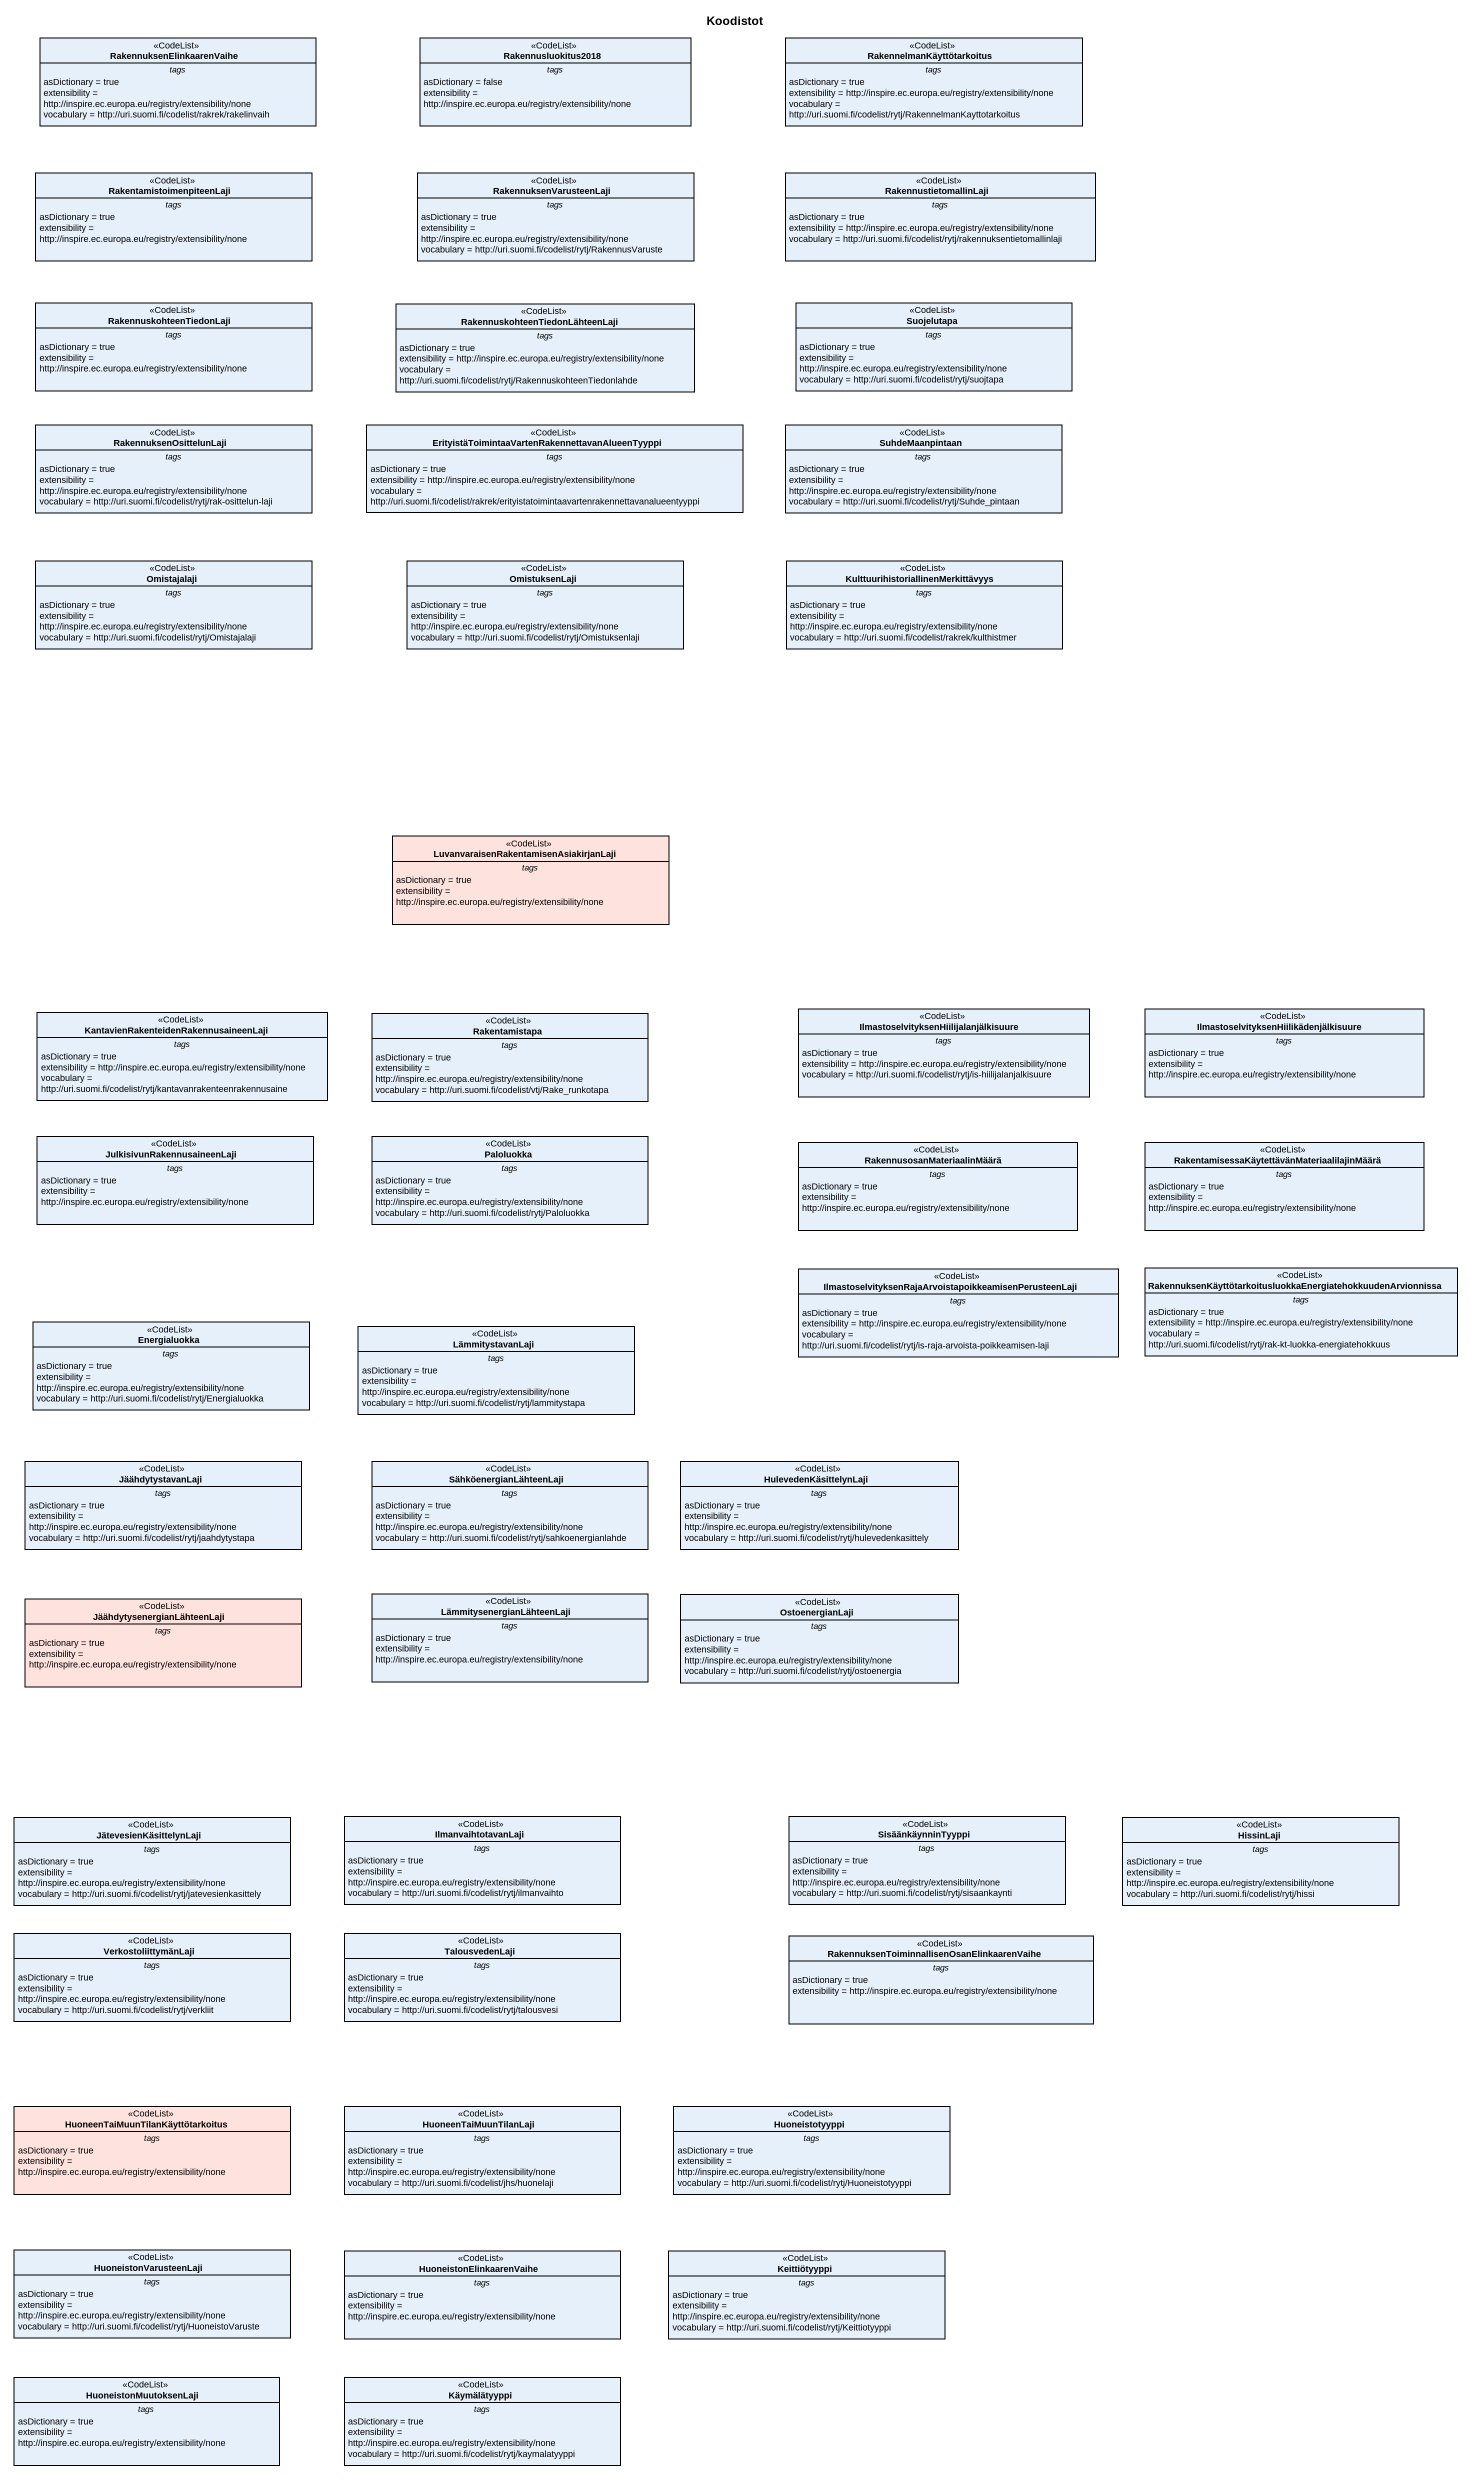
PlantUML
@startuml
title Koodistot
hide circle
hide empty members
class RakennuksenElinkaarenVaihe <<CodeList>> {
  -- tags --
  asDictionary = true
  extensibility = http://inspire.ec.europa.eu/registry/extensibility/none
  vocabulary = http://uri.suomi.fi/codelist/rakrek/rakelinvaih
}
class Rakennusluokitus2018 <<CodeList>> {
  -- tags --
  asDictionary = false
  extensibility = http://inspire.ec.europa.eu/registry/extensibility/none
}
class RakennelmanKäyttötarkoitus <<CodeList>> {
  -- tags --
  asDictionary = true
  extensibility = http://inspire.ec.europa.eu/registry/extensibility/none
  vocabulary = http://uri.suomi.fi/codelist/rytj/RakennelmanKayttotarkoitus
}
class RakentamistoimenpiteenLaji <<CodeList>> {
  -- tags --
  asDictionary = true
  extensibility = http://inspire.ec.europa.eu/registry/extensibility/none
}
class RakennuksenVarusteenLaji <<CodeList>> {
  -- tags --
  asDictionary = true
  extensibility = http://inspire.ec.europa.eu/registry/extensibility/none
  vocabulary = http://uri.suomi.fi/codelist/rytj/RakennusVaruste
}
class RakennustietomallinLaji <<CodeList>> {
  -- tags --
  asDictionary = true
  extensibility = http://inspire.ec.europa.eu/registry/extensibility/none
  vocabulary = http://uri.suomi.fi/codelist/rytj/rakennuksentietomallinlaji
}
class RakennuskohteenTiedonLaji <<CodeList>> {
  -- tags --
  asDictionary = true
  extensibility = http://inspire.ec.europa.eu/registry/extensibility/none
}
class "RakennuskohteenTiedonLähteenLaji" as RakennuskohteenTiedonLähteen <<CodeList>> {
  -- tags --
  asDictionary = true
  extensibility = http://inspire.ec.europa.eu/registry/extensibility/none
  vocabulary = http://uri.suomi.fi/codelist/rytj/RakennuskohteenTiedonlahde
}
class Suojelutapa <<CodeList>> {
  -- tags --
  asDictionary = true
  extensibility = http://inspire.ec.europa.eu/registry/extensibility/none
  vocabulary = http://uri.suomi.fi/codelist/rytj/suojtapa
}
class RakennuksenOsittelunLaji <<CodeList>> {
  -- tags --
  asDictionary = true
  extensibility = http://inspire.ec.europa.eu/registry/extensibility/none
  vocabulary = http://uri.suomi.fi/codelist/rytj/rak-osittelun-laji
}
class "ErityistäToimintaaVartenRakennettavanAlueenTyyppi" as ErityistäToimintaaVartenRake <<CodeList>> {
  -- tags --
  asDictionary = true
  extensibility = http://inspire.ec.europa.eu/registry/extensibility/none
  vocabulary = http://uri.suomi.fi/codelist/rakrek/erityistatoimintaavartenrakennettavanalueentyyppi
}
class SuhdeMaanpintaan <<CodeList>> {
  -- tags --
  asDictionary = true
  extensibility = http://inspire.ec.europa.eu/registry/extensibility/none
  vocabulary = http://uri.suomi.fi/codelist/rytj/Suhde_pintaan
}
class Omistajalaji <<CodeList>> {
  -- tags --
  asDictionary = true
  extensibility = http://inspire.ec.europa.eu/registry/extensibility/none
  vocabulary = http://uri.suomi.fi/codelist/rytj/Omistajalaji
}
class OmistuksenLaji <<CodeList>> {
  -- tags --
  asDictionary = true
  extensibility = http://inspire.ec.europa.eu/registry/extensibility/none
  vocabulary = http://uri.suomi.fi/codelist/rytj/Omistuksenlaji
}
class "KulttuurihistoriallinenMerkittävyys" as KulttuurihistoriallinenMerki <<CodeList>> {
  -- tags --
  asDictionary = true
  extensibility = http://inspire.ec.europa.eu/registry/extensibility/none
  vocabulary = http://uri.suomi.fi/codelist/rakrek/kulthistmer
}
class "LuvanvaraisenRakentamisenAsiakirjanLaji" as LuvanvaraisenRakentamisenAsi <<CodeList>> #FEE2DD {
  -- tags --
  asDictionary = true
  extensibility = http://inspire.ec.europa.eu/registry/extensibility/none
}
class "KantavienRakenteidenRakennusaineenLaji" as KantavienRakenteidenRakennus <<CodeList>> {
  -- tags --
  asDictionary = true
  extensibility = http://inspire.ec.europa.eu/registry/extensibility/none
  vocabulary = http://uri.suomi.fi/codelist/rytj/kantavanrakenteenrakennusaine
}
class Rakentamistapa <<CodeList>> {
  -- tags --
  asDictionary = true
  extensibility = http://inspire.ec.europa.eu/registry/extensibility/none
  vocabulary = http://uri.suomi.fi/codelist/vtj/Rake_runkotapa
}
class "IlmastoselvityksenHiilijalanjälkisuure" as IlmastoselvityksenHiilijalan <<CodeList>> {
  -- tags --
  asDictionary = true
  extensibility = http://inspire.ec.europa.eu/registry/extensibility/none
  vocabulary = http://uri.suomi.fi/codelist/rytj/is-hiilijalanjalkisuure
}
class "IlmastoselvityksenHiilikädenjälkisuure" as IlmastoselvityksenHiilikäden <<CodeList>> {
  -- tags --
  asDictionary = true
  extensibility = http://inspire.ec.europa.eu/registry/extensibility/none
}
class JulkisivunRakennusaineenLaji <<CodeList>> {
  -- tags --
  asDictionary = true
  extensibility = http://inspire.ec.europa.eu/registry/extensibility/none
}
class Paloluokka <<CodeList>> {
  -- tags --
  asDictionary = true
  extensibility = http://inspire.ec.europa.eu/registry/extensibility/none
  vocabulary = http://uri.suomi.fi/codelist/rytj/Paloluokka
}
class RakennusosanMateriaalinMäärä <<CodeList>> {
  -- tags --
  asDictionary = true
  extensibility = http://inspire.ec.europa.eu/registry/extensibility/none
}
class "RakentamisessaKäytettävänMateriaalilajinMäärä" as RakentamisessaKäytettävänMat <<CodeList>> {
  -- tags --
  asDictionary = true
  extensibility = http://inspire.ec.europa.eu/registry/extensibility/none
}
class "IlmastoselvityksenRajaArvoistapoikkeamisenPerusteenLaji" as IlmastoselvityksenRajaArvois <<CodeList>> {
  -- tags --
  asDictionary = true
  extensibility = http://inspire.ec.europa.eu/registry/extensibility/none
  vocabulary = http://uri.suomi.fi/codelist/rytj/is-raja-arvoista-poikkeamisen-laji
}
class "RakennuksenKäyttötarkoitusluokkaEnergiatehokkuudenArvionnissa" as RakennuksenKäyttötarkoituslu <<CodeList>> {
  -- tags --
  asDictionary = true
  extensibility = http://inspire.ec.europa.eu/registry/extensibility/none
  vocabulary = http://uri.suomi.fi/codelist/rytj/rak-kt-luokka-energiatehokkuus
}
class Energialuokka <<CodeList>> {
  -- tags --
  asDictionary = true
  extensibility = http://inspire.ec.europa.eu/registry/extensibility/none
  vocabulary = http://uri.suomi.fi/codelist/rytj/Energialuokka
}
class LämmitystavanLaji <<CodeList>> {
  -- tags --
  asDictionary = true
  extensibility = http://inspire.ec.europa.eu/registry/extensibility/none
  vocabulary = http://uri.suomi.fi/codelist/rytj/lammitystapa
}
class JäähdytystavanLaji <<CodeList>> {
  -- tags --
  asDictionary = true
  extensibility = http://inspire.ec.europa.eu/registry/extensibility/none
  vocabulary = http://uri.suomi.fi/codelist/rytj/jaahdytystapa
}
class SähköenergianLähteenLaji <<CodeList>> {
  -- tags --
  asDictionary = true
  extensibility = http://inspire.ec.europa.eu/registry/extensibility/none
  vocabulary = http://uri.suomi.fi/codelist/rytj/sahkoenergianlahde
}
class HulevedenKäsittelynLaji <<CodeList>> {
  -- tags --
  asDictionary = true
  extensibility = http://inspire.ec.europa.eu/registry/extensibility/none
  vocabulary = http://uri.suomi.fi/codelist/rytj/hulevedenkasittely
}
class JäähdytysenergianLähteenLaji <<CodeList>> #FEE2DD {
  -- tags --
  asDictionary = true
  extensibility = http://inspire.ec.europa.eu/registry/extensibility/none
}
class LämmitysenergianLähteenLaji <<CodeList>> {
  -- tags --
  asDictionary = true
  extensibility = http://inspire.ec.europa.eu/registry/extensibility/none
}
class OstoenergianLaji <<CodeList>> {
  -- tags --
  asDictionary = true
  extensibility = http://inspire.ec.europa.eu/registry/extensibility/none
  vocabulary = http://uri.suomi.fi/codelist/rytj/ostoenergia
}
class JätevesienKäsittelynLaji <<CodeList>> {
  -- tags --
  asDictionary = true
  extensibility = http://inspire.ec.europa.eu/registry/extensibility/none
  vocabulary = http://uri.suomi.fi/codelist/rytj/jatevesienkasittely
}
class IlmanvaihtotavanLaji <<CodeList>> {
  -- tags --
  asDictionary = true
  extensibility = http://inspire.ec.europa.eu/registry/extensibility/none
  vocabulary = http://uri.suomi.fi/codelist/rytj/ilmanvaihto
}
class SisäänkäynninTyyppi <<CodeList>> {
  -- tags --
  asDictionary = true
  extensibility = http://inspire.ec.europa.eu/registry/extensibility/none
  vocabulary = http://uri.suomi.fi/codelist/rytj/sisaankaynti
}
class HissinLaji <<CodeList>> {
  -- tags --
  asDictionary = true
  extensibility = http://inspire.ec.europa.eu/registry/extensibility/none
  vocabulary = http://uri.suomi.fi/codelist/rytj/hissi
}
class VerkostoliittymänLaji <<CodeList>> {
  -- tags --
  asDictionary = true
  extensibility = http://inspire.ec.europa.eu/registry/extensibility/none
  vocabulary = http://uri.suomi.fi/codelist/rytj/verkliit
}
class TalousvedenLaji <<CodeList>> {
  -- tags --
  asDictionary = true
  extensibility = http://inspire.ec.europa.eu/registry/extensibility/none
  vocabulary = http://uri.suomi.fi/codelist/rytj/talousvesi
}
class "RakennuksenToiminnallisenOsanElinkaarenVaihe" as RakennuksenToiminnallisenOsa <<CodeList>> {
  -- tags --
  asDictionary = true
  extensibility = http://inspire.ec.europa.eu/registry/extensibility/none
}
class "HuoneenTaiMuunTilanKäyttötarkoitus" as HuoneenTaiMuunTilanKäyttötar <<CodeList>> #FEE2DD {
  -- tags --
  asDictionary = true
  extensibility = http://inspire.ec.europa.eu/registry/extensibility/none
}
class HuoneenTaiMuunTilanLaji <<CodeList>> {
  -- tags --
  asDictionary = true
  extensibility = http://inspire.ec.europa.eu/registry/extensibility/none
  vocabulary = http://uri.suomi.fi/codelist/jhs/huonelaji
}
class Huoneistotyyppi <<CodeList>> {
  -- tags --
  asDictionary = true
  extensibility = http://inspire.ec.europa.eu/registry/extensibility/none
  vocabulary = http://uri.suomi.fi/codelist/rytj/Huoneistotyyppi
}
class HuoneistonVarusteenLaji <<CodeList>> {
  -- tags --
  asDictionary = true
  extensibility = http://inspire.ec.europa.eu/registry/extensibility/none
  vocabulary = http://uri.suomi.fi/codelist/rytj/HuoneistoVaruste
}
class HuoneistonElinkaarenVaihe <<CodeList>> {
  -- tags --
  asDictionary = true
  extensibility = http://inspire.ec.europa.eu/registry/extensibility/none
}
class Keittiötyyppi <<CodeList>> {
  -- tags --
  asDictionary = true
  extensibility = http://inspire.ec.europa.eu/registry/extensibility/none
  vocabulary = http://uri.suomi.fi/codelist/rytj/Keittiotyyppi
}
class HuoneistonMuutoksenLaji <<CodeList>> {
  -- tags --
  asDictionary = true
  extensibility = http://inspire.ec.europa.eu/registry/extensibility/none
}
class Käymälätyyppi <<CodeList>> {
  -- tags --
  asDictionary = true
  extensibility = http://inspire.ec.europa.eu/registry/extensibility/none
  vocabulary = http://uri.suomi.fi/codelist/rytj/kaymalatyyppi
}
@enduml
